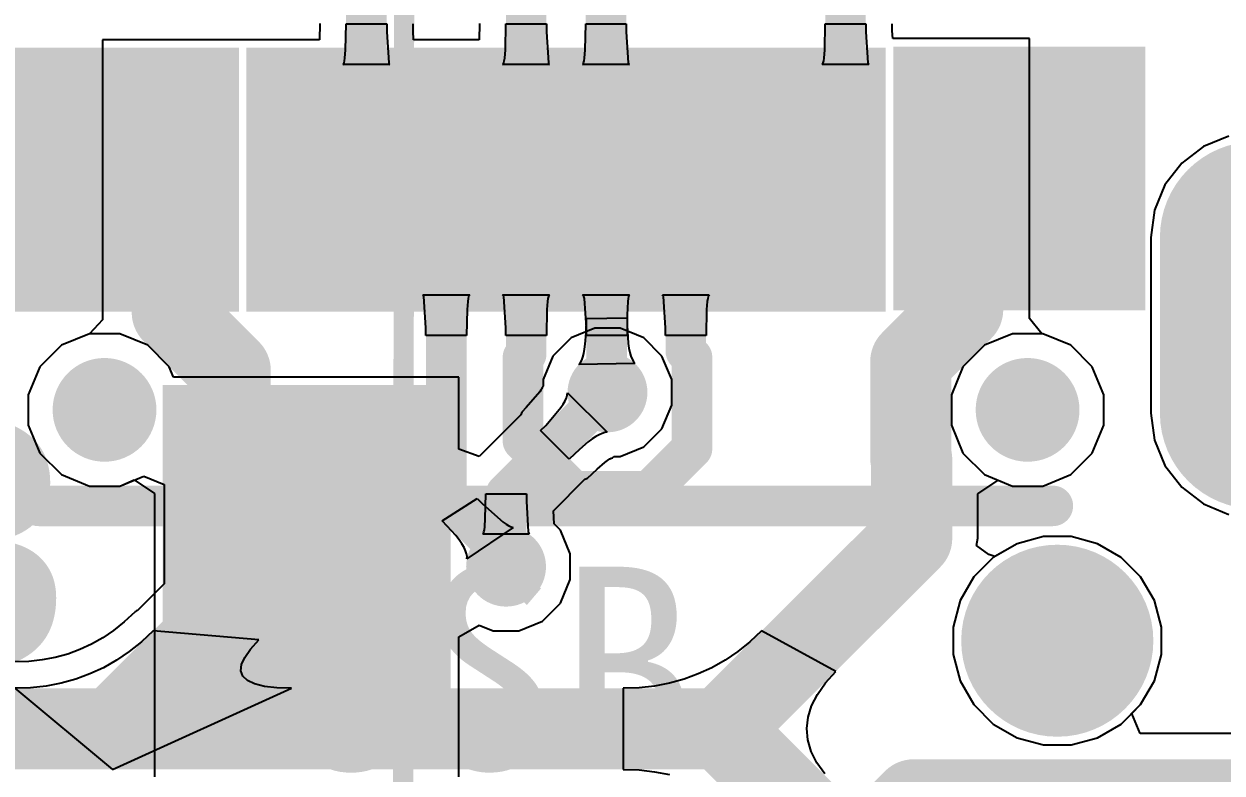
# Model space of a CAD drawing. Header units: millimetres. Extents: x 263 to 304.8, y 57.6 to 115.4.
# Drawn here: x 277.68 to 285.18, y 61.88 to 66.57 of the extents above; entities that cross this region are included whole.
import ezdxf

# ---------------------------------------------------------------- set-up
doc = ezdxf.new("R2010")
doc.units = ezdxf.units.MM
for name, color, linetype in [('BottomLayer', 5, 'Continuous'), ('BottomOverlay', 54, 'Continuous'), ('BottomPaste', 16, 'Continuous'), ('BottomSolder', 6, 'Continuous'), ('MultiLayer', 9, 'Continuous'), ('PadHoleLayer', 156, 'Continuous'), ('TopLayer', 1, 'Continuous'), ('TopOverlay', 2, 'Continuous'), ('TopPaste', 8, 'Continuous'), ('TopSolder', 216, 'Continuous'), ('ViaHoleLayer', 16, 'Continuous')]:
    doc.layers.add(name, color=color, linetype=linetype)
doc.styles.add('Arial', font='arialbd.ttf', dxfattribs={"height": 0.2})

# ---------------------------------------------------------------- blocks, each defined once
blk = doc.blocks.new('TF___B_25')
at = {"layer": 'BottomLayer'}
h = blk.add_hatch(color=5, dxfattribs=at)
edge = h.paths.add_edge_path()
edge.add_arc((3.33399892, -3.30479908), 0.499999, 0, 360)
blk.add_hatch(color=5, dxfattribs=at).paths.add_polyline_path([(4.034002599999999, -7.20478493), (4.034002599999999, -8.804784269999999), (1.834007, -8.804784269999999), (1.834007, -7.20478493)])
at = {"layer": 'BottomPaste'}
blk.add_hatch(color=16, dxfattribs=at).paths.add_polyline_path([(4.034002599999999, -7.20478493), (4.034002599999999, -8.804784269999999), (1.834007, -8.804784269999999), (1.834007, -7.20478493)])
at = {"layer": 'BottomSolder'}
h = blk.add_hatch(color=6, dxfattribs=at)
edge = h.paths.add_edge_path()
edge.add_arc((3.33399892, -3.30479908), 0.601599, 0, 360)
blk.add_hatch(color=6, dxfattribs=at).paths.add_polyline_path([(4.135602599999999, -7.10318493), (4.135602599999999, -8.90638427), (1.732407, -8.90638427), (1.732407, -7.10318493)])
at = {"layer": 'MultiLayer'}
h = blk.add_hatch(color=9, dxfattribs=at)
edge = h.paths.add_edge_path()
edge.add_arc((3.33399892, -3.30479908), 0.499999, 0, 360)
at = {"layer": 'PadHoleLayer'}
h = blk.add_hatch(color=156, dxfattribs=at)
edge = h.paths.add_edge_path()
edge.add_arc((3.33399892, -3.30479908), 0.499999, 0, 360)
at = {"layer": 'TopLayer'}
h = blk.add_hatch(color=1, dxfattribs=at)
edge = h.paths.add_edge_path()
edge.add_arc((3.33399892, -3.30479908), 0.499999, 0, 360)
at = {"layer": 'TopSolder'}
h = blk.add_hatch(color=216, dxfattribs=at)
edge = h.paths.add_edge_path()
edge.add_arc((3.33399892, -3.30479908), 0.601599, 0, 360)
at = {"layer": 'BottomOverlay', "const_width": 0.127}
blk.add_lwpolyline([(7.33399854, -7.404783259999999), (-5.4987952, -7.389192739999999)], dxfattribs=at)
blk = doc.blocks.new('USB_T____C_16P___A_26')
at = {"layer": 'BottomLayer'}
h = blk.add_hatch(color=5, dxfattribs=at)
edge = h.paths.add_edge_path()
edge.add_arc((4.32000152, 3.62999782), 0.499999, 180, 360)
edge.add_line((4.82000052, 3.62999782), (4.82000052, 4.7300007))
edge.add_arc((4.32000152, 4.7300007), 0.499999, 0, 180)
edge.add_line((3.82000252, 4.7300007), (3.82000252, 3.62999782))
at = {"layer": 'BottomSolder'}
h = blk.add_hatch(color=6, dxfattribs=at)
edge = h.paths.add_edge_path()
edge.add_arc((4.32000152, 3.62999782), 0.601599, 180, 360)
edge.add_line((4.92160052, 3.62999782), (4.92160052, 4.7300007))
edge.add_arc((4.32000152, 4.7300007), 0.601599, 0, 180)
edge.add_line((3.71840252, 4.7300007), (3.71840252, 3.62999782))
h = blk.add_hatch(color=6, dxfattribs=at)
edge = h.paths.add_edge_path()
edge.add_arc((-2.89016186, 3.64983776), 0.1016, 0, 360)
h = blk.add_hatch(color=6, dxfattribs=at)
edge = h.paths.add_edge_path()
edge.add_arc((2.8898342, 3.64983776), 0.1016, 0, 360)
at = {"layer": 'MultiLayer'}
h = blk.add_hatch(color=9, dxfattribs=at)
edge = h.paths.add_edge_path()
edge.add_arc((4.32000152, 3.62999782), 0.499999, 180, 360)
edge.add_line((4.82000052, 3.62999782), (4.82000052, 4.7300007))
edge.add_arc((4.32000152, 4.7300007), 0.499999, 0, 180)
edge.add_line((3.82000252, 4.7300007), (3.82000252, 3.62999782))
at = {"layer": 'PadHoleLayer'}
h = blk.add_hatch(color=156, dxfattribs=at)
edge = h.paths.add_edge_path()
edge.add_arc((4.32000152, 3.62999909), 0.2999994, 180, 360)
edge.add_line((4.62000092, 3.62999909), (4.62000092, 4.72999943))
edge.add_arc((4.32000152, 4.72999943), 0.2999994, 0, 180)
edge.add_line((4.02000212, 4.72999943), (4.02000212, 3.62999909))
h = blk.add_hatch(color=156, dxfattribs=at)
edge = h.paths.add_edge_path()
edge.add_arc((-2.89016186, 3.64983776), 0.32500062, 0, 360)
h = blk.add_hatch(color=156, dxfattribs=at)
edge = h.paths.add_edge_path()
edge.add_arc((2.8898342, 3.64983776), 0.32500062, 0, 360)
at = {"layer": 'TopLayer'}
for points in [[(-3.52499676, 5.81683622), (-3.22499736, 5.81683622), (-3.22499736, 4.36683658), (-3.52499676, 4.36683658)], [(-3.2249999, 5.81683622), (-2.9250005, 5.81683622), (-2.9250005, 4.36683658), (-3.2249999, 4.36683658)], [(-2.75016214, 5.81683622), (-2.45016274, 5.81683622), (-2.45016274, 4.36683658), (-2.75016214, 4.36683658)], [(-2.45016274, 5.81683622), (-2.15016334, 5.81683622), (-2.15016334, 4.36683658), (-2.45016274, 4.36683658)], [(-1.90015876, 5.81683876), (-1.60015936, 5.81683876), (-1.60015936, 4.36683912), (-1.90015876, 4.36683912)], [(-1.40015976, 5.81683876), (-1.10016036, 5.81683876), (-1.10016036, 4.36683912), (-1.40015976, 4.36683912)], [(-0.9001632999999999, 5.81683622), (-0.6001639, 5.81683622), (-0.6001639, 4.36683658), (-0.9001632999999999, 4.36683658)], [(-0.4001643, 5.81683622), (-0.1001649, 5.81683622), (-0.1001649, 4.36683658), (-0.4001643, 4.36683658)], [(0.3998366399999999, 4.36683658), (0.09983723999999991, 4.36683658), (0.09983724000000009, 5.81683622), (0.39983664, 5.81683622)], [(0.8998381799999997, 4.36683658), (0.5998387799999999, 4.36683658), (0.59983878, 5.81683622), (0.89983818, 5.81683622)], [(1.09983778, 5.81683622), (1.39983718, 5.81683622), (1.39983718, 4.36683658), (1.09983778, 4.36683658)], [(1.89983618, 4.36683658), (1.59983678, 4.36683658), (1.59983678, 5.81683622), (1.89983618, 5.81683622)], [(2.45000018, 4.374837579999999), (2.15000078, 4.374837579999999), (2.15000078, 5.82483722), (2.45000018, 5.82483722)], [(2.74999958, 4.374837579999999), (2.45000018, 4.374837579999999), (2.45000018, 5.82483722), (2.74999958, 5.82483722)], [(3.2248348, 4.374837579999999), (2.9248354, 4.374837579999999), (2.9248354, 5.82483722), (3.2248348, 5.82483722)], [(3.52483674, 4.374837579999999), (3.22483734, 4.374837579999999), (3.22483734, 5.82483722), (3.52483674, 5.82483722)]]:
    blk.add_hatch(color=1, dxfattribs=at).paths.add_polyline_path(points)
h = blk.add_hatch(color=1, dxfattribs=at)
edge = h.paths.add_edge_path()
edge.add_arc((4.32000152, 3.62999782), 0.499999, 180, 360)
edge.add_line((4.82000052, 3.62999782), (4.82000052, 4.7300007))
edge.add_arc((4.32000152, 4.7300007), 0.499999, 0, 180)
edge.add_line((3.82000252, 4.7300007), (3.82000252, 3.62999782))
at = {"layer": 'TopPaste'}
for points in [[(-3.52499676, 5.81683622), (-3.22499736, 5.81683622), (-3.22499736, 4.36683658), (-3.52499676, 4.36683658)], [(-3.2249999, 5.81683622), (-2.9250005, 5.81683622), (-2.9250005, 4.36683658), (-3.2249999, 4.36683658)], [(-2.75016214, 5.81683622), (-2.45016274, 5.81683622), (-2.45016274, 4.36683658), (-2.75016214, 4.36683658)], [(-2.45016274, 5.81683622), (-2.15016334, 5.81683622), (-2.15016334, 4.36683658), (-2.45016274, 4.36683658)], [(-1.90015876, 5.81683876), (-1.60015936, 5.81683876), (-1.60015936, 4.36683912), (-1.90015876, 4.36683912)], [(-1.40015976, 5.81683876), (-1.10016036, 5.81683876), (-1.10016036, 4.36683912), (-1.40015976, 4.36683912)], [(-0.9001632999999999, 5.81683622), (-0.6001639, 5.81683622), (-0.6001639, 4.36683658), (-0.9001632999999999, 4.36683658)], [(-0.4001643, 5.81683622), (-0.1001649, 5.81683622), (-0.1001649, 4.36683658), (-0.4001643, 4.36683658)], [(0.3998366399999999, 4.36683658), (0.09983723999999991, 4.36683658), (0.09983724000000009, 5.81683622), (0.39983664, 5.81683622)], [(0.8998381799999997, 4.36683658), (0.5998387799999999, 4.36683658), (0.59983878, 5.81683622), (0.89983818, 5.81683622)], [(1.09983778, 5.81683622), (1.39983718, 5.81683622), (1.39983718, 4.36683658), (1.09983778, 4.36683658)], [(1.89983618, 4.36683658), (1.59983678, 4.36683658), (1.59983678, 5.81683622), (1.89983618, 5.81683622)], [(2.45000018, 4.374837579999999), (2.15000078, 4.374837579999999), (2.15000078, 5.82483722), (2.45000018, 5.82483722)], [(2.74999958, 4.374837579999999), (2.45000018, 4.374837579999999), (2.45000018, 5.82483722), (2.74999958, 5.82483722)], [(3.2248348, 4.374837579999999), (2.9248354, 4.374837579999999), (2.9248354, 5.82483722), (3.2248348, 5.82483722)], [(3.52483674, 4.374837579999999), (3.22483734, 4.374837579999999), (3.22483734, 5.82483722), (3.52483674, 5.82483722)]]:
    blk.add_hatch(color=8, dxfattribs=at).paths.add_polyline_path(points)
at = {"layer": 'TopSolder'}
for points in [[(-3.62659676, 5.918436219999999), (-3.12339736, 5.918436219999999), (-3.12339736, 4.26523658), (-3.62659676, 4.26523658)], [(-3.3265999, 5.918436219999999), (-2.8234005, 5.918436219999999), (-2.8234005, 4.26523658), (-3.3265999, 4.26523658)], [(-2.85176214, 5.918436219999999), (-2.34856274, 5.918436219999999), (-2.34856274, 4.26523658), (-2.85176214, 4.26523658)], [(-2.55176274, 5.918436219999999), (-2.04856334, 5.918436219999999), (-2.04856334, 4.26523658), (-2.55176274, 4.26523658)], [(-2.00175876, 5.91843876), (-1.49855936, 5.91843876), (-1.49855936, 4.26523912), (-2.00175876, 4.26523912)], [(-1.50175976, 5.91843876), (-0.9985603599999999, 5.91843876), (-0.9985603599999999, 4.26523912), (-1.50175976, 4.26523912)], [(-1.0017633, 5.918436219999999), (-0.4985638999999999, 5.918436219999999), (-0.4985638999999999, 4.26523658), (-1.0017633, 4.26523658)], [(-0.5017643, 5.918436219999999), (0.0014351, 5.918436219999999), (0.0014351, 4.26523658), (-0.5017643, 4.26523658)], [(0.5014366399999999, 4.26523658), (-0.001762760000000111, 4.26523658), (-0.001762759999999889, 5.918436219999999), (0.5014366400000001, 5.918436219999999)], [(1.00143818, 4.26523658), (0.4982387799999998, 4.26523658), (0.4982387800000002, 5.918436219999999), (1.00143818, 5.918436219999999)], [(0.99823778, 5.918436219999999), (1.50143718, 5.918436219999999), (1.50143718, 4.26523658), (0.99823778, 4.26523658)], [(2.00143618, 4.26523658), (1.49823678, 4.26523658), (1.49823678, 5.918436219999999), (2.00143618, 5.918436219999999)], [(2.55160018, 4.273237579999999), (2.04840078, 4.273237579999999), (2.04840078, 5.92643722), (2.55160018, 5.92643722)], [(2.85159958, 4.273237579999999), (2.34840018, 4.273237579999999), (2.34840018, 5.92643722), (2.85159958, 5.92643722)], [(3.326434799999999, 4.273237579999999), (2.8232354, 4.273237579999999), (2.8232354, 5.92643722), (3.326434799999999, 5.92643722)], [(3.626436739999999, 4.273237579999999), (3.12323734, 4.273237579999999), (3.12323734, 5.92643722), (3.626436739999999, 5.92643722)]]:
    blk.add_hatch(color=216, dxfattribs=at).paths.add_polyline_path(points)
h = blk.add_hatch(color=216, dxfattribs=at)
edge = h.paths.add_edge_path()
edge.add_arc((4.32000152, 3.62999782), 0.601599, 180, 360)
edge.add_line((4.92160052, 3.62999782), (4.92160052, 4.7300007))
edge.add_arc((4.32000152, 4.7300007), 0.601599, 0, 180)
edge.add_line((3.71840252, 4.7300007), (3.71840252, 3.62999782))
h = blk.add_hatch(color=216, dxfattribs=at)
edge = h.paths.add_edge_path()
edge.add_arc((-2.89016186, 3.64983776), 0.1016, 0, 360)
h = blk.add_hatch(color=216, dxfattribs=at)
edge = h.paths.add_edge_path()
edge.add_arc((2.8898342, 3.64983776), 0.1016, 0, 360)
at = {"layer": 'TopOverlay', "const_width": 0.254}
blk.add_lwpolyline([(-3.302, 3.048), (3.048, 3.048)], dxfattribs=at)
at = {"layer": 'TopOverlay', "const_width": 0.127}
for points in [[(-3.3655, 3.048, 1), (-3.2385, 3.048, 1)], [(2.9845, 3.048, 1), (3.1115, 3.048, 1)]]:
    blk.add_lwpolyline(points, format="xyb", close=True, dxfattribs=at)
at = {"layer": 'TopOverlay'}
blk.add_text('USB', height=1.27, rotation=360, dxfattribs=at).set_placement((-1.778, 1.397))

msp = doc.modelspace()

# ---------------------------------------------------------------- hatches: boundary and pattern name
at = {"layer": 'BottomLayer'}
h = msp.add_hatch(color=5, dxfattribs=at)
edge = h.paths.add_edge_path()
edge.add_arc((281.3304, 64.26199999999999), 0.2499995, 0, 360)
h = msp.add_hatch(color=5, dxfattribs=at)
edge = h.paths.add_edge_path()
edge.add_arc((280.6954, 63.1698), 0.2499995, 0, 360)
at = {"layer": 'TopLayer'}
h = msp.add_hatch(color=1, dxfattribs=at)
edge = h.paths.add_edge_path()
edge.add_arc((281.3304, 64.26199999999999), 0.2499995, 0, 360)
h = msp.add_hatch(color=1, dxfattribs=at)
edge = h.paths.add_edge_path()
edge.add_arc((280.6954, 63.1698), 0.2499995, 0, 360)
at = {"layer": 'ViaHoleLayer'}
h = msp.add_hatch(color=16, dxfattribs=at)
edge = h.paths.add_edge_path()
edge.add_arc((281.3304, 64.26199999999999), 0.1999996, 0, 360)
h = msp.add_hatch(color=16, dxfattribs=at)
edge = h.paths.add_edge_path()
edge.add_arc((280.6954, 63.1698), 0.1999996, 0, 360)

# ---------------------------------------------------------------- linework, layer by layer
at = {"layer": 'BottomLayer'}
for p, q in [((285.06215022, 65.80267255999999), (284.92586906, 65.69809822)), ((285.2208545, 65.8684103), (285.06215022, 65.80267255999999)), ((284.92586906, 65.69809822), (284.82129472, 65.56181706)), ((284.82129472, 65.56181706), (284.75555698, 65.40311278)), ((284.75555698, 65.40311278), (284.7331364, 65.23280324)), ((284.7331364, 65.23280324), (284.7331364, 64.13280035999999)), ((278.08604022, 64.63004092), (277.91057448, 64.55736136)), ((278.2759611, 64.63004092), (278.08604022, 64.63004092)), ((278.45142684, 64.55736136), (278.2759611, 64.63004092)), ((281.10245786, 64.60313724), (280.98926276, 64.48994214)), ((281.25035698, 64.6643995), (281.10245786, 64.60313724)), ((281.4104430199999, 64.6643995), (281.25035698, 64.6643995)), ((281.55834214, 64.60313724), (281.4104430199999, 64.6643995)), ((281.67153724, 64.48994214), (281.55834214, 64.60313724)), ((283.86603628, 64.63004092), (283.69057054, 64.55736136)), ((284.05595716, 64.63004092), (283.86603628, 64.63004092)), ((284.2314229, 64.55736136), (284.05595716, 64.63004092)), ((277.91057448, 64.55736136), (277.7762796, 64.42306647999999)), ((278.58572172, 64.42306647999999), (278.45142684, 64.55736136)), ((283.69057054, 64.55736136), (283.55627566, 64.42306647999999)), ((284.36571778, 64.42306647999999), (284.2314229, 64.55736136)), ((280.98926276, 64.48994214), (280.9280005, 64.34204302)), ((281.7327995, 64.34204302), (281.67153724, 64.48994214)), ((277.7762796, 64.42306647999999), (277.70360004, 64.24760074)), ((278.6125110999999, 64.35839299999999), (278.58572172, 64.42306647999999)), ((283.55627566, 64.42306647999999), (283.4835960999999, 64.24760074)), ((284.43839734, 64.24760074), (284.36571778, 64.42306647999999)), ((280.3994138, 64.35839299999999), (278.6125110999999, 64.35839299999999)), ((280.3994138, 63.90678354), (280.3994138, 64.35839299999999)), ((280.92294844, 64.29511652), (280.92089612, 64.29260699999999)), ((280.92351486, 64.29637382), (280.92294844, 64.29511652)), ((280.92549606, 64.29823564), (280.92351486, 64.29637382)), ((280.9280005, 64.30129887999999), (280.92549606, 64.29823564)), ((280.9280005, 64.34204302), (280.9280005, 64.30129887999999)), ((281.7327995, 64.18195698), (281.7327995, 64.34204302)), ((277.70360004, 64.24760074), (277.70360004, 64.05767986)), ((280.90684992, 64.26651866), (280.82195804, 64.16703194)), ((280.9134259799999, 64.27632813999999), (280.90684992, 64.26651866)), ((280.91837898, 64.28499462), (280.9134259799999, 64.27632813999999)), ((280.91905208, 64.28648559999999), (280.91837898, 64.28499462)), ((280.92089612, 64.29260699999999), (280.91905208, 64.28648559999999)), ((281.06549832, 64.20996556), (281.0738727, 64.2285228)), ((281.0738727, 64.2285228), (281.07884602, 64.24503534)), ((281.07884602, 64.24503534), (281.0804132, 64.25950064)), ((281.0804132, 64.25950064), (281.32790064, 64.0120132)), ((283.4835960999999, 64.24760074), (283.4835960999999, 64.05767986)), ((284.43839734, 64.05767986), (284.43839734, 64.24760074)), ((280.82195804, 64.16703194), (280.79370308, 64.13818008)), ((280.94375866, 64.05564277999999), (281.03853368, 64.16670936)), ((281.03853368, 64.16670936), (281.0537178, 64.18936108)), ((281.0537178, 64.18936108), (281.06549832, 64.20996556)), ((281.67153724, 64.03405786), (281.7327995, 64.18195698)), ((280.78697716, 64.12144909999999), (280.5264138, 63.86088828)), ((280.79370308, 64.13818008), (280.78697716, 64.12144909999999)), ((284.7331364, 64.13280035999999), (284.75555698, 63.96249081999999)), ((277.70360004, 64.05767986), (277.7762796, 63.88221412)), ((280.911554, 64.02275993999999), (280.94375866, 64.05564277999999)), ((281.09115994, 63.843154), (280.911554, 64.02275993999999)), ((281.27836556, 63.99709831999999), (281.25776108, 63.9853178)), ((281.2969227999999, 64.0054727), (281.27836556, 63.99709831999999)), ((281.31343534, 64.01044602), (281.2969227999999, 64.0054727)), ((281.32790064, 64.0120132), (281.31343534, 64.01044602)), ((281.55834214, 63.92086275999999), (281.67153724, 64.03405786)), ((283.4835960999999, 64.05767986), (283.55627566, 63.88221412)), ((284.36571778, 63.88221412), (284.43839734, 64.05767986)), ((281.21041294, 63.95154596), (281.15487838, 63.90415718)), ((281.23510936, 63.97013368), (281.21041294, 63.95154596)), ((281.25776108, 63.9853178), (281.23510936, 63.97013368)), ((281.4104430199999, 63.8596005), (281.55834214, 63.92086275999999)), ((284.75555698, 63.96249081999999), (284.82129472, 63.80378654)), ((277.7762796, 63.88221412), (277.91057448, 63.74791923999999)), ((280.5264138, 63.86088828), (280.3994138, 63.90678354)), ((281.15487838, 63.90415718), (281.09115994, 63.843154)), ((281.3307048, 63.83562543999999), (281.34473322, 63.84502852)), ((281.34473322, 63.84502852), (281.35339462, 63.84998151999999)), ((281.35339462, 63.84998151999999), (281.35487798, 63.85064953999999)), ((281.35487798, 63.85064953999999), (281.361007, 63.85249612)), ((281.361007, 63.85249612), (281.36351652, 63.85454843999999)), ((281.36351652, 63.85454843999999), (281.36477382, 63.85511485999999)), ((281.36477382, 63.85511485999999), (281.36663564, 63.85709606)), ((281.36663564, 63.85709606), (281.36969888, 63.8596005)), ((281.36969888, 63.8596005), (281.4104430199999, 63.8596005)), ((283.55627566, 63.88221412), (283.69057054, 63.74791923999999)), ((284.2314229, 63.74791923999999), (284.36571778, 63.88221412)), ((281.20523642, 63.72400006), (281.26555634, 63.7817495)), ((281.26555634, 63.7817495), (281.31364616, 63.82278574)), ((281.31364616, 63.82278574), (281.3307048, 63.83562543999999)), ((284.82129472, 63.80378654), (284.92586906, 63.66750537999999)), ((277.91057448, 63.74791923999999), (278.08604022, 63.67523967999999)), ((278.2759611, 63.67523967999999), (278.36761446, 63.71320506)), ((278.36761446, 63.71320506), (278.4946169999999, 63.62834365999999)), ((280.99140652, 63.52013204), (281.18893216, 63.71765768)), ((281.18893216, 63.71765768), (281.20523642, 63.72400006)), ((283.69057054, 63.74791923999999), (283.86603628, 63.67523967999999)), ((284.05595716, 63.67523967999999), (284.2314229, 63.74791923999999)), ((278.08604022, 63.67523967999999), (278.2759611, 63.67523967999999)), ((278.4946169999999, 63.62834365999999), (278.4946169999999, 61.8535974)), ((280.56551456, 63.4708789), (280.5683999999999, 63.627)), ((280.5683999999999, 63.627), (280.8224, 63.627)), ((280.8224, 63.627), (280.82258034, 63.58113267999999)), ((283.86603628, 63.67523967999999), (284.05595716, 63.67523967999999)), ((284.92586906, 63.66750537999999), (285.06215022, 63.56293104)), ((280.82258034, 63.58113267999999), (280.83394684, 63.38767865999999)), ((285.06215022, 63.56293104), (285.2208545, 63.4971933)), ((280.56190522, 63.42016526), (280.56551456, 63.4708789)), ((280.99622998, 63.4380494), (280.99140652, 63.52013204)), ((280.55685316, 63.38767865999999), (280.5595608, 63.40164358)), ((280.5595608, 63.40164358), (280.56190522, 63.42016526)), ((281.03653724, 63.39774214), (280.99622998, 63.4380494)), ((281.0977995, 63.24984301999999), (281.03653724, 63.39774214)), ((280.55036092, 63.37342417999999), (280.55378738, 63.37827304)), ((280.84043908, 63.37342417999999), (280.55036092, 63.37342417999999)), ((280.55378738, 63.37827304), (280.55685316, 63.38767865999999)), ((280.83394684, 63.38767865999999), (280.83701262, 63.37827304)), ((280.83701262, 63.37827304), (280.84043908, 63.37342417999999)), ((284.06111082, 63.35840007999999), (283.8951853199999, 63.31393992)), ((284.23289102, 63.35840007999999), (284.06111082, 63.35840007999999)), ((284.39881652, 63.31393992), (284.23289102, 63.35840007999999)), ((281.0977995, 63.08975697999999), (281.0977995, 63.24984301999999)), ((283.8951853199999, 63.31393992), (283.74642006, 63.22804982)), ((284.54758178, 63.22804982), (284.39881652, 63.31393992)), ((283.74642006, 63.22804982), (283.62495218, 63.10658194)), ((284.66904966, 63.10658194), (284.54758178, 63.22804982)), ((283.62495218, 63.10658194), (283.53906208, 62.95781667999999)), ((284.75493976, 62.95781667999999), (284.66904966, 63.10658194)), ((281.03653724, 62.94185786), (281.0977995, 63.08975697999999)), ((283.53906208, 62.95781667999999), (283.49460192, 62.79189118)), ((284.79939992, 62.79189118), (284.75493976, 62.95781667999999)), ((280.92334214, 62.82866276), (281.03653724, 62.94185786)), ((280.3994138, 62.73077116), (280.52641634, 62.80424065999999)), ((280.52641634, 62.80424065999999), (280.6153569799999, 62.76740049999999)), ((280.77544302, 62.76740049999999), (280.92334214, 62.82866276)), ((280.3994138, 61.8535974), (280.3994138, 62.73077116)), ((280.6153569799999, 62.76740049999999), (280.77544302, 62.76740049999999)), ((283.49460192, 62.79189118), (283.49460192, 62.62011097999999)), ((284.79939992, 62.62011097999999), (284.79939992, 62.79189118)), ((283.49460192, 62.62011097999999), (283.53906208, 62.45418547999999)), ((284.75493976, 62.45418547999999), (284.79939992, 62.62011097999999)), ((283.53906208, 62.45418547999999), (283.62495218, 62.30542021999999)), ((284.66904966, 62.30542021999999), (284.75493976, 62.45418547999999)), ((283.62495218, 62.30542021999999), (283.74642006, 62.18395234)), ((284.54758178, 62.18395234), (284.66904966, 62.30542021999999)), ((283.74642006, 62.18395234), (283.8951853199999, 62.09806224)), ((284.39881652, 62.09806224), (284.54758178, 62.18395234)), ((283.8951853199999, 62.09806224), (284.06111082, 62.05360207999999)), ((284.06111082, 62.05360207999999), (284.23289102, 62.05360207999999)), ((284.23289102, 62.05360207999999), (284.39881652, 62.09806224))]:
    msp.add_line(p, q, dxfattribs=at)
at = {"layer": 'BottomLayer', "const_width": 0.254}
for points in [[(280.6954, 63.627), (281.3304, 64.26199999999999)], [(280.6954, 63.1698), (280.6954, 63.627)]]:
    msp.add_lwpolyline(points, dxfattribs=at)
at = {"layer": 'BottomLayer', "const_width": 0.127}
for points in [[(281.2669, 64.26199999999999, 1), (281.3939, 64.26199999999999, 1)], [(280.6319, 63.627, 1), (280.7589, 63.627, 1)], [(280.6319, 63.627, 1), (280.7589, 63.627, 1)], [(280.6319, 63.1698, 1), (280.7589, 63.1698, 1)]]:
    msp.add_lwpolyline(points, format="xyb", close=True, dxfattribs=at)
at = {"layer": 'TopLayer'}
for p, q in [((279.52907772, 66.5738318), (279.52707874, 66.4720413)), ((279.69080968, 66.4080333), (279.69400246, 66.5705933)), ((279.69400246, 66.5705933), (279.9480024599999, 66.5705933)), ((279.9480024599999, 66.5705933), (279.94820312, 66.5223333)), ((280.11313802, 66.52797718), (280.11295768, 66.5712791)), ((280.52907318, 66.57382926), (280.5270742, 66.47203876)), ((280.69080514, 66.40803076), (280.69399792, 66.57059075999999)), ((280.69399792, 66.57059075999999), (280.94799792, 66.57059075999999)), ((280.94799792, 66.57059075999999), (280.94819858, 66.52233075999999)), ((281.19080668, 66.40803076), (281.19399946, 66.57059075999999)), ((281.19399946, 66.57059075999999), (281.44799946, 66.57059075999999)), ((281.44799946, 66.57059075999999), (281.44820012, 66.52233075999999)), ((282.69080622, 66.40803076), (282.693999, 66.57059075999999)), ((282.693999, 66.57059075999999), (282.947999, 66.57059075999999)), ((282.947999, 66.57059075999999), (282.94819966, 66.52233075999999)), ((283.11313456, 66.52797464), (283.11295422, 66.57127656)), ((279.01860376, 66.47203876), (278.16860038, 66.47203876)), ((278.16860038, 66.47203876), (278.16860038, 64.71724166)), ((279.52707874, 66.4720413), (279.01860376, 66.4720413)), ((279.01860376, 66.4720413), (279.01860376, 66.47203876)), ((279.94820312, 66.5223333), (279.9607710399999, 66.3267533)), ((280.11673212, 66.4720413), (280.11313802, 66.52797718)), ((280.12340216, 66.4720413), (280.11673212, 66.4720413)), ((280.12340216, 66.47203876), (280.12340216, 66.4720413)), ((280.5270742, 66.47203876), (280.12340216, 66.47203876)), ((280.94819858, 66.52233075999999), (280.9607665, 66.32675076)), ((281.44820012, 66.52233075999999), (281.46076804, 66.32675076)), ((282.94819966, 66.52233075999999), (282.96076758, 66.32675076)), ((283.11621558, 66.48003976), (283.11313456, 66.52797464)), ((283.9735621, 66.48003976), (283.11621558, 66.48003976)), ((283.9735621, 64.72524266), (283.9735621, 66.48003976)), ((279.68681934, 66.3572333), (279.69080968, 66.4080333)), ((280.6868148, 66.35723076), (280.69080514, 66.40803076)), ((281.18681634, 66.35723076), (281.19080668, 66.40803076)), ((282.68681588, 66.35723076), (282.69080622, 66.40803076)), ((279.67405076, 66.3165933), (279.67784044, 66.3191333)), ((279.67784044, 66.3191333), (279.68123388, 66.3267533)), ((279.68123388, 66.3267533), (279.684226, 66.3394533)), ((279.684226, 66.3394533), (279.68681934, 66.3572333)), ((279.9607710399999, 66.3267533), (279.96416448, 66.3191333)), ((279.96416448, 66.3191333), (279.96795416, 66.3165933)), ((280.67404622, 66.31659076), (280.6778359, 66.31913076)), ((280.6778359, 66.31913076), (280.68122934, 66.32675076)), ((280.68122934, 66.32675076), (280.68422146, 66.33945076)), ((280.68422146, 66.33945076), (280.6868148, 66.35723076)), ((280.9607665, 66.32675076), (280.96415994, 66.31913076)), ((280.96415994, 66.31913076), (280.96794962, 66.31659076)), ((281.17404776, 66.31659076), (281.17783744, 66.31913076)), ((281.17783744, 66.31913076), (281.18123088, 66.32675076)), ((281.18123088, 66.32675076), (281.184223, 66.33945076)), ((281.184223, 66.33945076), (281.18681634, 66.35723076)), ((281.46076804, 66.32675076), (281.46416148, 66.31913076)), ((281.46416148, 66.31913076), (281.46795116, 66.31659076)), ((282.6740473, 66.31659076), (282.67783698, 66.31913076)), ((282.67783698, 66.31913076), (282.68123042, 66.32675076)), ((282.68123042, 66.32675076), (282.68422254, 66.33945076)), ((282.68422254, 66.33945076), (282.68681588, 66.35723076)), ((282.96076758, 66.32675076), (282.96416102, 66.31913076)), ((282.96416102, 66.31913076), (282.9679507, 66.31659076)), ((279.96795416, 66.3165933), (279.67405076, 66.3165933)), ((280.96794962, 66.31659076), (280.67404622, 66.31659076)), ((281.46795116, 66.31659076), (281.17404776, 66.31659076)), ((282.9679507, 66.31659076), (282.6740473, 66.31659076)), ((285.06215022, 65.80267255999999), (284.92586906, 65.69809822)), ((285.2208545, 65.8684103), (285.06215022, 65.80267255999999)), ((284.92586906, 65.69809822), (284.82129472, 65.56181706)), ((284.82129472, 65.56181706), (284.75555698, 65.40311278)), ((284.75555698, 65.40311278), (284.7331364, 65.23280324)), ((284.7331364, 65.23280324), (284.7331364, 64.13280035999999)), ((280.1778369, 64.87014712), (280.17404722, 64.87268712)), ((280.17404722, 64.87268712), (280.46795062, 64.87268712)), ((280.18123034, 64.86252712), (280.1778369, 64.87014712)), ((280.19379826, 64.66694712), (280.18123034, 64.86252712)), ((280.45518204, 64.83204712), (280.4511917, 64.78124711999999)), ((280.45777538, 64.84982711999999), (280.45518204, 64.83204712)), ((280.4607675, 64.86252712), (280.45777538, 64.84982711999999)), ((280.46416094, 64.87014712), (280.4607675, 64.86252712)), ((280.46795062, 64.87268712), (280.46416094, 64.87014712)), ((280.6778359, 64.87014712), (280.67404622, 64.87268712)), ((280.67404622, 64.87268712), (280.96794962, 64.87268712)), ((280.68122934, 64.86252712), (280.6778359, 64.87014712)), ((280.69379726, 64.66694712), (280.68122934, 64.86252712)), ((280.95518104, 64.83204712), (280.9511907, 64.78124711999999)), ((280.95777438, 64.84982711999999), (280.95518104, 64.83204712)), ((280.9607665, 64.86252712), (280.95777438, 64.84982711999999)), ((280.96415994, 64.87014712), (280.9607665, 64.86252712)), ((280.96794962, 64.87268712), (280.96415994, 64.87014712)), ((281.17873152, 64.87014712), (281.17404776, 64.87268712)), ((281.17404776, 64.87268712), (281.46795116, 64.87268712)), ((281.18292252, 64.86252712), (281.17873152, 64.87014712)), ((281.18662076, 64.84982711999999), (281.18292252, 64.86252712)), ((281.19845462, 64.66694712), (281.18662076, 64.84982711999999)), ((281.45818994, 64.83204712), (281.4540726, 64.74822712)), ((281.46017368, 64.84982711999999), (281.45818994, 64.83204712)), ((281.46246222, 64.86252712), (281.46017368, 64.84982711999999)), ((281.46505302, 64.87014712), (281.46246222, 64.86252712)), ((281.46795116, 64.87268712), (281.46505302, 64.87014712)), ((281.67783898, 64.87014712), (281.6740493, 64.87268712)), ((281.6740493, 64.87268712), (281.9679527, 64.87268712)), ((281.68123242, 64.86252712), (281.67783898, 64.87014712)), ((281.69380034, 64.66694712), (281.68123242, 64.86252712)), ((281.95518412, 64.83204712), (281.95119378, 64.78124711999999)), ((281.95777746, 64.84982711999999), (281.95518412, 64.83204712)), ((281.96076958, 64.86252712), (281.95777746, 64.84982711999999)), ((281.96416302, 64.87014712), (281.96076958, 64.86252712)), ((281.9679527, 64.87268712), (281.96416302, 64.87014712)), ((280.4511917, 64.78124711999999), (280.44799892, 64.61868712)), ((280.9511907, 64.78124711999999), (280.94799792, 64.61868712)), ((281.4540726, 64.74822712), (281.452701, 64.61868712)), ((281.95119378, 64.78124711999999), (281.948001, 64.61868712)), ((278.16860038, 64.71724166), (278.08603768, 64.63004092)), ((281.19683664, 64.63626138), (281.198701, 64.7244959)), ((281.198701, 64.7244959), (281.452701, 64.73004072)), ((281.452701, 64.73004072), (281.45319376, 64.6840337)), ((281.45319376, 64.6840337), (281.46059024, 64.56918759999999)), ((284.05033868, 64.63004092), (283.9735621, 64.72524266)), ((278.08603768, 64.63004092), (277.91057448, 64.55736136)), ((280.19399892, 64.61868712), (280.19379826, 64.66694712)), ((280.44799892, 64.61868712), (280.19399892, 64.61868712)), ((280.69399792, 64.61868712), (280.69379726, 64.66694712)), ((280.94799792, 64.61868712), (280.69399792, 64.61868712)), ((281.1912410199999, 64.56341418), (281.19683664, 64.63626138)), ((281.198701, 64.61868712), (281.19845462, 64.66694712)), ((281.452701, 64.61868712), (281.198701, 64.61868712)), ((281.694001, 64.61868712), (281.69380034, 64.66694712)), ((281.948001, 64.61868712), (281.694001, 64.61868712)), ((284.05595716, 64.63004092), (284.05033868, 64.63004092)), ((284.2314229, 64.55736136), (284.05595716, 64.63004092)), ((277.91057448, 64.55736136), (277.7762796, 64.42306647999999)), ((281.18191668, 64.50595684), (281.18704494, 64.53276146)), ((281.18704494, 64.53276146), (281.1912410199999, 64.56341418)), ((281.46059024, 64.56918759999999), (281.46503016, 64.53863139999999)), ((281.46503016, 64.53863139999999), (281.47045306, 64.51193599999999)), ((284.36571778, 64.42306647999999), (284.2314229, 64.55736136)), ((281.15207676, 64.43721427999999), (281.16093374, 64.44862904)), ((281.50201256, 64.44379287999999), (281.15207676, 64.43721427999999)), ((281.16093374, 64.44862904), (281.16886108, 64.46389190000001)), ((281.16886108, 64.46389190000001), (281.1758537, 64.48300032)), ((281.1758537, 64.48300032), (281.18191668, 64.50595684)), ((281.47045306, 64.51193599999999), (281.47686402, 64.48910647999999)), ((281.47686402, 64.48910647999999), (281.4842604999999, 64.4701403)), ((281.4842604999999, 64.4701403), (281.4926425, 64.45503492)), ((281.4926425, 64.45503492), (281.50201256, 64.44379287999999)), ((277.7762796, 64.42306647999999), (277.70360004, 64.24760074)), ((284.43839734, 64.24760074), (284.36571778, 64.42306647999999)), ((277.70360004, 64.24760074), (277.70360004, 64.05767986)), ((284.43839734, 64.05767986), (284.43839734, 64.24760074)), ((284.7331364, 64.13280035999999), (284.75555698, 63.96249081999999)), ((277.70360004, 64.05767986), (277.7762796, 63.88221412)), ((284.36571778, 63.88221412), (284.43839734, 64.05767986)), ((284.75555698, 63.96249081999999), (284.82129472, 63.80378654)), ((277.7762796, 63.88221412), (277.91057448, 63.74791923999999)), ((284.2314229, 63.74791923999999), (284.36571778, 63.88221412)), ((284.82129472, 63.80378654), (284.92586906, 63.66750537999999)), ((277.91057448, 63.74791923999999), (278.08604022, 63.67523967999999)), ((278.2759611, 63.67523967999999), (278.42683456, 63.73773383999999)), ((278.42683456, 63.73773383999999), (278.5538371, 63.68439383999999)), ((283.6497629, 63.62735813999999), (283.77676544, 63.712217)), ((283.77676544, 63.712217), (283.86603628, 63.67523967999999)), ((284.05595716, 63.67523967999999), (284.2314229, 63.74791923999999)), ((278.08604022, 63.67523967999999), (278.2759611, 63.67523967999999)), ((278.5538371, 63.68439383999999), (278.5538371, 63.06203541999999)), ((283.6497629, 63.3476), (283.6497629, 63.62735813999999)), ((283.86603628, 63.67523967999999), (284.05595716, 63.67523967999999)), ((284.92586906, 63.66750537999999), (285.06215022, 63.56293104)), ((280.29460578, 63.45755406), (280.51482378, 63.59654793999999)), ((280.51482378, 63.59654793999999), (280.54784124, 63.56397498)), ((280.54784124, 63.56397498), (280.67793242, 63.44943367999999)), ((285.06215022, 63.56293104), (285.2208545, 63.4971933)), ((280.3266936, 63.42464073999999), (280.29460578, 63.45755406)), ((280.37986088, 63.36487454), (280.3266936, 63.42464073999999)), ((280.74001256, 63.4157863), (280.4503535, 63.21932237999999)), ((280.67793242, 63.44943367999999), (280.69695194, 63.43619012)), ((280.69695194, 63.43619012), (280.7136372, 63.42616728)), ((280.7136372, 63.42616728), (280.72799074, 63.41936516)), ((280.72799074, 63.41936516), (280.74001256, 63.4157863)), ((280.40094034, 63.33802166), (280.37986088, 63.36487454)), ((280.4183520399999, 63.31318808), (280.40094034, 63.33802166)), ((283.64067478, 63.30191047999999), (283.6497629, 63.3476)), ((284.06111082, 63.35840007999999), (283.8951853199999, 63.31393992)), ((284.23289102, 63.35840007999999), (284.06111082, 63.35840007999999)), ((284.39881652, 63.31393992), (284.23289102, 63.35840007999999)), ((280.4320909, 63.29037633999999), (280.4183520399999, 63.31318808)), ((280.4421619999999, 63.26958136), (280.4320909, 63.29037633999999)), ((280.4485628, 63.25080822), (280.4421619999999, 63.26958136)), ((280.4512933, 63.23405437999999), (280.4485628, 63.25080822)), ((283.7191811, 63.24707696), (283.64067478, 63.30191047999999)), ((283.7566461, 63.23395278), (283.7191811, 63.24707696)), ((283.8951853199999, 63.31393992), (283.7566461, 63.23395278)), ((284.54758178, 63.22804982), (284.39881652, 63.31393992)), ((280.4503535, 63.21932237999999), (280.4512933, 63.23405437999999)), ((284.66904966, 63.10658194), (284.54758178, 63.22804982)), ((284.75493976, 62.95781667999999), (284.66904966, 63.10658194)), ((278.5538371, 63.06203541999999), (278.3875433, 62.89574162)), ((284.79939992, 62.79189118), (284.75493976, 62.95781667999999)), ((278.37321516, 62.8877584), (278.30441418, 62.823725)), ((278.37725884, 62.88926716), (278.37321516, 62.8877584)), ((278.37924258, 62.89310002), (278.37725884, 62.88926716)), ((278.3875433, 62.89574162), (278.37924258, 62.89310002)), ((278.30441418, 62.823725), (278.23791698, 62.77050945999999)), ((278.16943858, 62.72396904), (278.09890024, 62.68392593999999)), ((278.23791698, 62.77050945999999), (278.16943858, 62.72396904)), ((278.4856, 62.76700933999999), (278.4122702, 62.69875954)), ((279.14780594, 62.71079405999999), (278.4856, 62.76700933999999)), ((282.2956, 62.76700933999999), (282.2222702, 62.69875954)), ((282.76002122, 62.51300934), (282.2956, 62.76700933999999)), ((284.79939992, 62.62011097999999), (284.79939992, 62.79189118)), ((278.02602256, 62.65013886), (277.95056424, 62.62248334)), ((278.09890024, 62.68392593999999), (278.02602256, 62.65013886)), ((278.4122702, 62.69875954), (278.33596352, 62.63769540000001)), ((279.05904818, 62.60171629999999), (279.09531684, 62.65322496)), ((279.09531684, 62.65322496), (279.14780594, 62.71079405999999)), ((282.2222702, 62.69875954), (282.14596352, 62.63769540000001)), ((277.70642198, 62.57602165999999), (277.61247754, 62.57265107999999)), ((277.7910497, 62.58540949999999), (277.70642198, 62.57602165999999)), ((277.87237288, 62.60092127999999), (277.7910497, 62.58540949999999)), ((277.95056424, 62.62248334), (277.87237288, 62.60092127999999)), ((278.2566825, 62.58381184), (278.1744246, 62.53711648)), ((278.33596352, 62.63769540000001), (278.2566825, 62.58381184)), ((279.03899742, 62.55626808), (279.05904818, 62.60171629999999)), ((282.0666825, 62.58381184), (281.9844246, 62.53711648)), ((282.14596352, 62.63769540000001), (282.0666825, 62.58381184)), ((284.75493976, 62.45418547999999), (284.79939992, 62.62011097999999)), ((278.08919236, 62.4976017), (278.00098324, 62.46527258)), ((278.1744246, 62.53711648), (278.08919236, 62.4976017)), ((279.03516964, 62.51687775999999), (279.03899742, 62.55626808)), ((279.04755976, 62.48354787999999), (279.03516964, 62.51687775999999)), ((281.89919236, 62.4976017), (281.81098324, 62.46527258)), ((281.9844246, 62.53711648), (281.89919236, 62.4976017)), ((282.6953096399999, 62.44122131999999), (282.76002122, 62.51300934)), ((277.8156369, 62.42216877999999), (277.71850222, 62.41139155999999)), ((277.90979978, 62.44012911999999), (277.8156369, 62.42216877999999)), ((278.00098324, 62.46527258), (277.90979978, 62.44012911999999)), ((279.07617032, 62.45627844), (279.04755976, 62.48354787999999)), ((279.12099878, 62.43506944), (279.07617032, 62.45627844)), ((279.18205022, 62.41992088), (279.12099878, 62.43506944)), ((279.25931956, 62.41083021999999), (279.18205022, 62.41992088)), ((281.6256369, 62.42216877999999), (281.52850222, 62.41139155999999)), ((281.71979978, 62.44012911999999), (281.6256369, 62.42216877999999)), ((281.81098324, 62.46527258), (281.71979978, 62.44012911999999)), ((282.64485762, 62.36954252), (282.6953096399999, 62.44122131999999)), ((284.66904966, 62.30542021999999), (284.75493976, 62.45418547999999)), ((277.71850222, 62.41139155999999), (277.61839066, 62.40779999999999)), ((277.61839066, 62.40779999999999), (278.2316, 61.89979999999999)), ((278.2316, 61.89979999999999), (279.35280934, 62.40779999999999)), ((279.35280934, 62.40779999999999), (279.25931956, 62.41083021999999)), ((281.52850222, 62.41139155999999), (281.42839066, 62.40779999999999)), ((281.42839066, 62.40779999999999), (281.42839066, 61.89979999999999)), ((282.60866516, 62.29797039999999), (282.64485762, 62.36954252)), ((282.58673226, 62.2265075), (282.60866516, 62.29797039999999)), ((284.61419582, 62.25056638), (284.66904966, 62.30542021999999)), ((282.57906146, 62.15515382), (282.58673226, 62.2265075)), ((284.66680176, 62.12356637999999), (284.61419582, 62.25056638)), ((282.58565022, 62.08390682), (282.57906146, 62.15515382)), ((286.22565818, 62.12356637999999), (284.66680176, 62.12356637999999)), ((282.60649854, 62.01276903999999), (282.58565022, 62.08390682)), ((282.64160642, 61.94174047999999), (282.60649854, 62.01276903999999)), ((278.2316, 61.89979999999999), (278.2316, 61.89979999999999)), ((278.2316, 61.89979999999999), (278.2316, 61.89979999999999)), ((278.2316, 61.89979999999999), (278.2316, 61.89979999999999)), ((278.2316, 61.89979999999999), (278.2316, 61.89979999999999)), ((278.2316, 61.89979999999999), (278.2316, 61.89979999999999)), ((278.2316, 61.89979999999999), (278.2316, 61.89979999999999)), ((278.2316, 61.89979999999999), (278.2316, 61.89979999999999)), ((278.2316, 61.89979999999999), (278.2316, 61.89979999999999)), ((278.2316, 61.89979999999999), (278.2316, 61.89979999999999)), ((278.2316, 61.89979999999999), (278.2316, 61.89979999999999)), ((281.42839066, 61.89979999999999), (281.52850222, 61.89620844)), ((281.52850222, 61.89620844), (281.6256369, 61.88543122)), ((282.6909764, 61.8708186), (282.64160642, 61.94174047999999)), ((281.6256369, 61.88543122), (281.71979978, 61.86747088))]:
    msp.add_line(p, q, dxfattribs=at)
for points, const_width in [([(281.3209994599999, 65.59463894), (281.3209994599999, 76.8882892)], 0.254), ([(280.82099792, 64.5012807), (280.82099792, 76.73010561999999)], 0.254), ([(279.82100246, 65.59464147999999), (279.82100246, 67.33779521999999)], 0.254), ([(282.820999, 65.59463894), (282.820999, 67.36979668)], 0.254), ([(280.32099892, 63.61076686), (280.32099892, 65.59463894)], 0.254), ([(281.3209994599999, 65.59463894), (281.325701, 65.5899374)], 0.254), ([(281.821001, 64.52008178), (281.821001, 65.59463894)], 0.254), ([(281.325701, 64.26669899999999), (281.325701, 65.5899374)], 0.254), ([(278.6052975, 64.7626975), (278.9682, 64.399795)], 0.508), ([(283.2295961, 64.45559626), (283.5547999199999, 64.78080007999999)], 0.508), ([(283.2295961, 63.84968434), (283.2295961, 64.45559626)], 0.508), ([(278.9682, 62.89039999999999), (278.9682, 64.399795)], 0.508), ([(280.8010005, 64.48128328), (280.82099792, 64.5012807)], 0.254), ([(280.8010005, 63.95901101999999), (280.8010005, 64.48128328)], 0.254), ([(281.821001, 64.52008178), (281.8597995, 64.48128328)], 0.254), ([(281.8597995, 63.91002458), (281.8597995, 64.48128328)], 0.254), ([(281.325701, 64.26669899999999), (281.3304, 64.26199999999999)], 0.254), ([(280.8010005, 63.95901101999999), (281.1167098, 63.64330171999999)], 0.254), ([(283.2295961, 63.84968434), (283.2354, 63.84388043999999)], 0.508), ([(283.2354, 63.3476), (283.2354, 63.84388043999999)], 0.508), ([(281.59307664, 63.64330171999999), (281.8597995, 63.91002458)], 0.254), ([(281.1167098, 63.64330171999999), (281.59307664, 63.64330171999999)], 0.254), ([(280.32099892, 63.61076686), (280.6954, 63.23636578)], 0.254), ([(282.0416, 62.1538), (283.2354, 63.3476)], 0.508), ([(280.6954, 63.1698), (280.6954, 63.23636578)], 0.254), ([(278.2316, 62.1538), (278.9682, 62.89039999999999)], 0.508), ([(274.574, 62.1538), (278.2316, 62.1538)], 0.508), ([(278.2316, 62.1538), (282.0416, 62.1538)], 0.508), ([(282.0416, 62.1538), (282.575, 61.6204)], 0.508), ([(283.1592, 61.6204), (283.24800348, 61.70920348)], 0.508), ([(283.24800348, 61.70920348), (286.22565818, 61.70920348)], 0.508)]:
    msp.add_lwpolyline(points, dxfattribs=dict(at, const_width=const_width))
for points, const_width in [([(279.75750246, 65.59464147999999, 1), (279.88450246, 65.59464147999999, 1)], 0.127), ([(280.25749892, 65.59463894, 1), (280.3844989199999, 65.59463894, 1)], 0.127), ([(281.25749946, 65.59463894, 1), (281.38449946, 65.59463894, 1)], 0.127), ([(281.25749946, 65.59463894, 1), (281.38449946, 65.59463894, 1)], 0.127), ([(281.757501, 65.59463894, 1), (281.884501, 65.59463894, 1)], 0.127), ([(282.757499, 65.59463894, 1), (282.884499, 65.59463894, 1)], 0.127), ([(281.2622009999999, 65.5899374, 1), (281.389201, 65.5899374, 1)], 0.127), ([(281.2622009999999, 65.5899374, 1), (281.389201, 65.5899374, 1)], 0.127), ([(278.4782975, 64.7626975, 1), (278.7322975, 64.7626975, 1)], 0.254), ([(283.42779992, 64.78080007999999, 1), (283.68179992, 64.78080007999999, 1)], 0.254), ([(283.1025961, 64.45559626, 1), (283.3565961, 64.45559626, 1)], 0.254), ([(283.1025961, 64.45559626, 1), (283.3565961, 64.45559626, 1)], 0.254), ([(278.8412, 64.399795, 1), (279.0952, 64.399795, 1)], 0.254), ([(278.8412, 64.399795, 1), (279.0952, 64.399795, 1)], 0.254), ([(280.7375005, 64.48128328, 1), (280.8645005, 64.48128328, 1)], 0.127), ([(280.7375005, 64.48128328, 1), (280.8645005, 64.48128328, 1)], 0.127), ([(280.75749792, 64.5012807, 1), (280.88449792, 64.5012807, 1)], 0.127), ([(280.75749792, 64.5012807, 1), (280.88449792, 64.5012807, 1)], 0.127), ([(281.757501, 64.52008178, 1), (281.884501, 64.52008178, 1)], 0.127), ([(281.757501, 64.52008178, 1), (281.884501, 64.52008178, 1)], 0.127), ([(281.7962995, 64.48128328, 1), (281.9232995, 64.48128328, 1)], 0.127), ([(281.7962995, 64.48128328, 1), (281.9232995, 64.48128328, 1)], 0.127), ([(281.2622009999999, 64.26669899999999, 1), (281.389201, 64.26669899999999, 1)], 0.127), ([(281.2622009999999, 64.26669899999999, 1), (281.389201, 64.26669899999999, 1)], 0.127), ([(281.2669, 64.26199999999999, 1), (281.3939, 64.26199999999999, 1)], 0.127), ([(280.7375005, 63.95901101999999, 1), (280.8645005, 63.95901101999999, 1)], 0.127), ([(280.7375005, 63.95901101999999, 1), (280.8645005, 63.95901101999999, 1)], 0.127), ([(283.1025961, 63.84968434, 1), (283.3565961, 63.84968434, 1)], 0.254), ([(283.1025961, 63.84968434, 1), (283.3565961, 63.84968434, 1)], 0.254), ([(283.1084, 63.84388043999999, 1), (283.3624, 63.84388043999999, 1)], 0.254), ([(283.1084, 63.84388043999999, 1), (283.3624, 63.84388043999999, 1)], 0.254), ([(281.7962995, 63.91002458, 1), (281.9232995, 63.91002458, 1)], 0.127), ([(281.7962995, 63.91002458, 1), (281.9232995, 63.91002458, 1)], 0.127), ([(281.0532098, 63.64330171999999, 1), (281.1802097999999, 63.64330171999999, 1)], 0.127), ([(281.0532098, 63.64330171999999, 1), (281.1802097999999, 63.64330171999999, 1)], 0.127), ([(281.52957664, 63.64330171999999, 1), (281.65657664, 63.64330171999999, 1)], 0.127), ([(281.52957664, 63.64330171999999, 1), (281.65657664, 63.64330171999999, 1)], 0.127), ([(280.25749892, 63.61076686, 1), (280.3844989199999, 63.61076686, 1)], 0.127), ([(280.25749892, 63.61076686, 1), (280.3844989199999, 63.61076686, 1)], 0.127), ([(283.1084, 63.3476, 1), (283.3624, 63.3476, 1)], 0.254), ([(283.1084, 63.3476, 1), (283.3624, 63.3476, 1)], 0.254), ([(280.6319, 63.23636578, 1), (280.7589, 63.23636578, 1)], 0.127), ([(280.6319, 63.23636578, 1), (280.7589, 63.23636578, 1)], 0.127), ([(280.6319, 63.1698, 1), (280.7589, 63.1698, 1)], 0.127), ([(278.8412, 62.89039999999999, 1), (279.0952, 62.89039999999999, 1)], 0.254), ([(278.8412, 62.89039999999999, 1), (279.0952, 62.89039999999999, 1)], 0.254), ([(278.1046, 62.1538, 1), (278.3586, 62.1538, 1)], 0.254), ([(278.1046, 62.1538, 1), (278.3586, 62.1538, 1)], 0.254), ([(278.1046, 62.1538, 1), (278.3586, 62.1538, 1)], 0.254), ([(281.9146, 62.1538, 1), (282.1686, 62.1538, 1)], 0.254), ([(281.9146, 62.1538, 1), (282.1686, 62.1538, 1)], 0.254), ([(281.9146, 62.1538, 1), (282.1686, 62.1538, 1)], 0.254), ([(283.12100348, 61.70920348, 1), (283.37500348, 61.70920348, 1)], 0.254), ([(283.12100348, 61.70920348, 1), (283.37500348, 61.70920348, 1)], 0.254)]:
    msp.add_lwpolyline(points, format="xyb", close=True, dxfattribs=dict(at, const_width=const_width))

# ---------------------------------------------------------------- block references
at = {"rotation": 270}
msp.add_blockref('TF___B_25', (287.4518, 66.03999999999999), dxfattribs=at)
msp.add_blockref('USB_T____C_16P___A_26', (281.07116252, 60.50280254))

# ---------------------------------------------------------------- texts
at = {"layer": 'TopOverlay', "style": 'Arial'}
msp.add_text('3V3', height=1.524, rotation=360, dxfattribs=at).set_placement((274.1676, 62.55312609999999))

doc.saveas('drawing.dxf')
